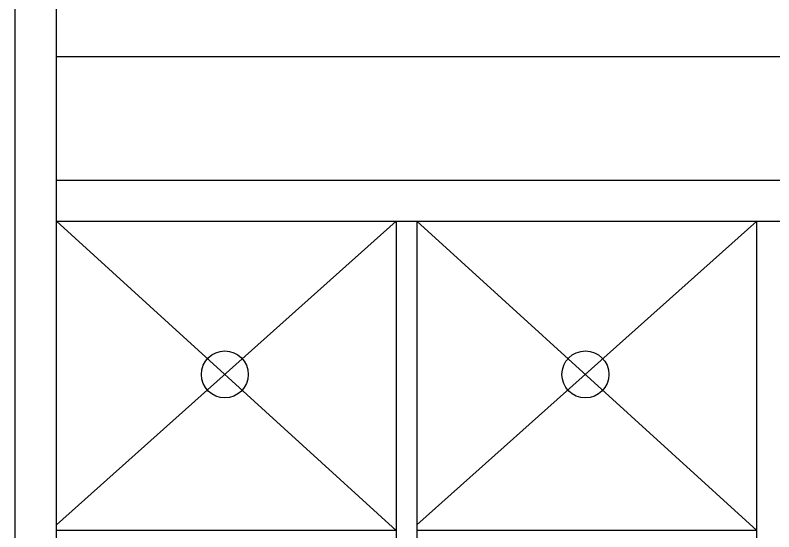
# Model space of a CAD drawing. Header units: inches. Extents: x -460 to 10305, y -938 to 5356.
# Drawn here: x 8043.4 to 8117, y 601.1 to 651.3 of the extents above; entities that cross this region are included whole.
import ezdxf

# ---------------------------------------------------------------- set-up
doc = ezdxf.new("R2010")
doc.units = ezdxf.units.IN
doc.header["$MEASUREMENT"] = 0
for name, color, linetype in [('01-0263-05-DWG-BFP-ARCH$0$SP-FIXT', 35, 'Continuous'), ('01-0263-05-DWG-BFP-ARCH$0$SP-PART', 190, 'Continuous'), ('01-0263-05-DWG-BFP-ARCH$0$SP-WALL', 7, 'Continuous')]:
    doc.layers.add(name, color=color, linetype=linetype)

# ---------------------------------------------------------------- blocks, each defined once
blk = doc.blocks.new('01-0263-05-DWG-BFP-ARCH', base_point=(1295.153, 1353.423))
at = {"layer": '01-0263-05-DWG-BFP-ARCH$0$SP-FIXT'}
for p, q in [((1564.158, 1951.427), (1531.158, 1981.427)), ((1564.158, 1981.427), (1531.158, 1951.957)), ((1599.158, 1981.427), (1566.158, 1951.957)), ((1599.158, 1951.427), (1566.158, 1981.427))]:
    blk.add_line(p, q, dxfattribs=at)
for centre in [(1547.511, 1966.561), (1582.511, 1966.561)]:
    blk.add_circle(centre, 2.278, dxfattribs=at)
at = {"layer": '01-0263-05-DWG-BFP-ARCH$0$SP-PART'}
for p, q in [((1564.158, 1951.427), (1531.158, 1951.427)), ((1599.158, 1951.427), (1566.158, 1951.427))]:
    blk.add_line(p, q, dxfattribs=at)
at = {"layer": '01-0263-05-DWG-BFP-ARCH$0$SP-WALL'}
for p, q in [((1527.158, 1831.427), (1527.158, 2015.427)), ((1531.158, 1831.427), (1531.158, 2015.427)), ((1531.158, 1997.427), (1759.158, 1997.427)), ((1531.158, 1985.427), (1759.158, 1985.427)), ((1531.158, 1981.427), (1759.158, 1981.427)), ((1564.158, 1981.427), (1564.158, 1907.427)), ((1566.158, 1981.427), (1566.158, 1907.427)), ((1599.158, 1911.427), (1599.158, 1981.427))]:
    blk.add_line(p, q, dxfattribs=at)

msp = doc.modelspace()

# ---------------------------------------------------------------- block references
msp.add_blockref('01-0263-05-DWG-BFP-ARCH', (7811.394, 3.261))

doc.saveas('drawing.dxf')
